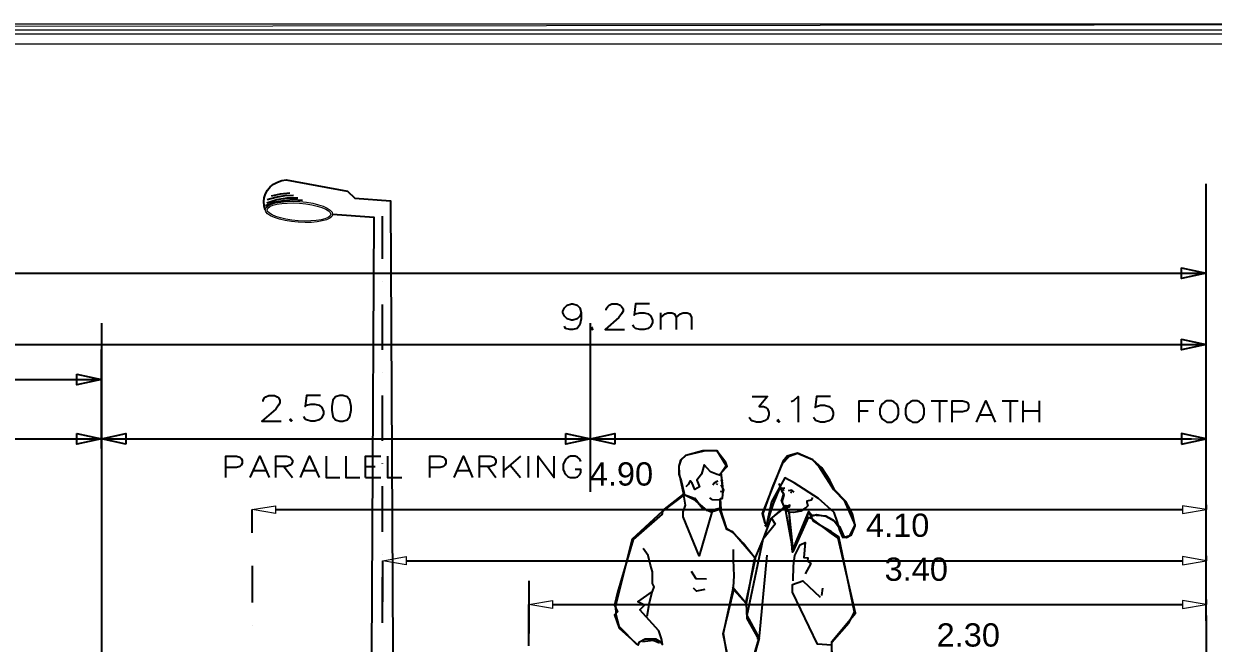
# Model space of a CAD drawing. Header units: inches. Extents: x 11 to 850, y 10 to 598.
# Drawn here: x 481.8 to 684, y 492.6 to 597.9 of the extents above; entities that cross this region are included whole.
import ezdxf

# ---------------------------------------------------------------- set-up
doc = ezdxf.new("R2010")
doc.units = ezdxf.units.IN
doc.header["$MEASUREMENT"] = 0
doc.layers.add('PDF_Geometry', color=7, linetype='Continuous')
doc.layers.add('PDF_Text', color=7, linetype='Continuous')
doc.styles.add('PDF Arial', font='arial.ttf')

msp = doc.modelspace()

# ---------------------------------------------------------------- linework, layer by layer
at = {"layer": 'PDF_Geometry', "lineweight": 0}
for points in [[(849.77, 597.95), (12.36, 596.91), (11.32, 597.95), (849.77, 597.95)], [(848.73, 596.91), (849.77, 597.95), (12.36, 596.91), (848.73, 596.91)], [(743.17, 150.35), (743.17, 596.19), (13.86, 596.19), (13.86, 12.88)], [(14.51, 304.11), (742.33, 304.11), (742.33, 594.5), (14.51, 594.5), (14.51, 304.11)], [(678.59, 528.23), (678.59, 527.32), (682.75, 527.32), (678.59, 528.23)], [(678.59, 527.32), (682.75, 527.32), (678.59, 526.41), (678.59, 527.32)], [(524.59, 515.94), (524.59, 514.64), (520.62, 515.29), (524.59, 515.94)], [(678.72, 515.94), (678.72, 514.64), (682.75, 515.29), (678.72, 515.94)], [(546.76, 507.29), (546.76, 505.92), (542.8, 506.57), (546.76, 507.29)], [(678.72, 507.29), (678.72, 505.92), (682.75, 506.57), (678.72, 507.29)], [(571.67, 499.81), (571.67, 498.44), (567.64, 499.16), (571.67, 499.81)], [(678.72, 499.81), (678.72, 498.44), (682.75, 499.16), (678.72, 499.81)]]:
    msp.add_lwpolyline(points, dxfattribs=at)
at = {"layer": 'PDF_Geometry', "color": 6, "lineweight": 25}
for points in [[(522.83, 566.34), (522.63, 566.99), (522.57, 567.7), (522.63, 568.36), (522.9, 569.01), (523.22, 569.66), (523.68, 570.18), (524.26, 570.63), (524.91, 571.02), (525.63, 571.28), (526.41, 571.41)], [(526.41, 571.41), (536.81, 569.46), (538.05, 568.29), (544.1, 567.83), (544.68, 458.83)], [(523.09, 567.51), (524.78, 568.03), (526.54, 568.36), (528.36, 568.36)], [(523.16, 568.03), (524.65, 568.42), (526.15, 568.75), (527.64, 568.81)], [(523.87, 568.68), (525.43, 569.01), (526.99, 569.2)], [(522.9, 567.05), (524.39, 567.57), (525.95, 567.9), (527.51, 568.03), (529.14, 567.96)], [(540.78, 458.83), (541.37, 564.97), (534.28, 565.49)]]:
    msp.add_lwpolyline(points, dxfattribs=at)
at = {"layer": 'PDF_Geometry', "lineweight": 25}
for points in [[(682.75, 529.4), (682.75, 570.7)], [(544.1, 567.83), (544.1, 567.83)], [(541.37, 564.97), (541.37, 564.97)], [(542.73, 565.23), (542.73, 557.95)], [(678.59, 556.45), (682.75, 555.54), (678.59, 554.63), (678.59, 556.45)], [(74.6, 555.54), (682.75, 555.54)], [(542.73, 554.05), (542.73, 554.05)], [(542.73, 550.21), (542.73, 542.47)], [(576.55, 548.78), (576.29, 548.19), (575.83, 547.74), (575.12, 547.54), (574.86, 547.54), (574.14, 547.74), (573.69, 548.19), (573.43, 548.78), (573.43, 549.04), (573.69, 549.62), (574.14, 550.08), (574.86, 550.28), (575.12, 550.28), (575.83, 550.08), (576.29, 549.62), (576.55, 548.78), (576.55, 547.74), (576.29, 546.7), (575.83, 546.11), (575.12, 545.92), (574.6, 545.92), (573.88, 546.11), (573.69, 546.5)], [(580.78, 549.23), (580.78, 549.43), (581.04, 549.82), (581.3, 550.08), (581.75, 550.28), (582.66, 550.28), (583.18, 550.08), (583.38, 549.82), (583.64, 549.43), (583.64, 549.04), (583.38, 548.58), (582.92, 548), (580.58, 545.92), (583.9, 545.92)], [(588.13, 550.28), (585.78, 550.28), (585.52, 548.39), (585.78, 548.58), (586.5, 548.78), (587.22, 548.78), (587.93, 548.58), (588.39, 548.19), (588.65, 547.54), (588.65, 547.15), (588.39, 546.5), (587.93, 546.11), (587.22, 545.92), (586.5, 545.92), (585.78, 546.11), (585.52, 546.31), (585.33, 546.7)], [(590.08, 545.92), (590.08, 548.78)], [(590.08, 548), (590.79, 548.58), (591.25, 548.78), (591.96, 548.78), (592.42, 548.58), (592.68, 548), (592.68, 545.92)], [(592.68, 548), (593.39, 548.58), (593.85, 548.78), (594.56, 548.78), (595.02, 548.58), (595.28, 548), (595.28, 545.92)], [(494.99, 547.02), (494.99, 484.2)], [(578.05, 547.02), (578.05, 518.34)], [(578.44, 546.31), (578.18, 546.11), (578.44, 545.92), (578.63, 546.11)], [(678.59, 544.29), (682.75, 543.38), (678.59, 542.47), (678.59, 544.29)], [(378.65, 543.38), (682.75, 543.38)], [(494.99, 529.14), (494.99, 542.54)], [(682.75, 496.36), (682.75, 543.77)], [(490.83, 538.31), (494.99, 537.4), (490.83, 536.49), (490.83, 538.31)], [(542.73, 538.57), (542.73, 538.57)], [(262.36, 537.4), (494.99, 537.4)], [(578.05, 536.94), (578.05, 520.62)], [(522.5, 533.69), (522.5, 533.89), (522.7, 534.28), (522.96, 534.47), (523.42, 534.73), (524.39, 534.73), (524.85, 534.47), (525.11, 534.28), (525.3, 533.89), (525.3, 533.43), (525.11, 533.04), (524.65, 532.39), (522.24, 530.31), (525.56, 530.31)], [(532.2, 534.73), (529.85, 534.73), (529.59, 532.85), (529.85, 533.04), (530.57, 533.24), (531.28, 533.24), (532, 533.04), (532.46, 532.65), (532.72, 532), (532.72, 531.61), (532.46, 530.96), (532, 530.57), (531.28, 530.31), (530.57, 530.31), (529.85, 530.57), (529.59, 530.76), (529.4, 531.15)], [(535.51, 534.73), (534.8, 534.47), (534.34, 533.89), (534.15, 532.85), (534.15, 532.2), (534.34, 531.15), (534.8, 530.57), (535.51, 530.31), (536.03, 530.31), (536.75, 530.57), (537.2, 531.15), (537.46, 532.2), (537.46, 532.85), (537.2, 533.89), (536.75, 534.47), (536.03, 534.73), (535.51, 534.73)], [(542.73, 534.73), (542.73, 526.99)], [(605.62, 534.54), (608.22, 534.54), (606.79, 532.85), (607.51, 532.85), (607.96, 532.65), (608.22, 532.46), (608.42, 531.81), (608.42, 531.41), (608.22, 530.76), (607.7, 530.37), (607.05, 530.18), (606.34, 530.18), (605.62, 530.37), (605.36, 530.57), (605.1, 530.96)], [(612.25, 533.69), (612.71, 533.89), (613.42, 534.54), (613.42, 530.18)], [(618.89, 534.54), (616.55, 534.54), (616.29, 532.65), (616.55, 532.85), (617.2, 533.04), (617.91, 533.04), (618.63, 532.85), (619.15, 532.46), (619.34, 531.81), (619.34, 531.41), (619.15, 530.76), (618.63, 530.37), (617.91, 530.18), (617.2, 530.18), (616.55, 530.37), (616.29, 530.57), (616.03, 530.96)], [(623.77, 530.18), (623.77, 533.82), (626.3, 533.82)], [(628.51, 533.82), (628.12, 533.63), (627.73, 533.3), (627.54, 532.98), (627.28, 532.46), (627.28, 531.54), (627.54, 531.02), (627.73, 530.7), (628.12, 530.37), (628.51, 530.18), (629.29, 530.18), (629.68, 530.37), (630.07, 530.7), (630.27, 531.02), (630.46, 531.54), (630.46, 532.46), (630.27, 532.98), (630.07, 533.3), (629.68, 533.63), (629.29, 533.82), (628.51, 533.82)], [(632.87, 533.82), (632.48, 533.63), (632.03, 533.3), (631.83, 532.98), (631.63, 532.46), (631.63, 531.54), (631.83, 531.02), (632.03, 530.7), (632.48, 530.37), (632.87, 530.18), (633.65, 530.18), (634.04, 530.37), (634.43, 530.7), (634.63, 531.02), (634.82, 531.54), (634.82, 532.46), (634.63, 532.98), (634.43, 533.3), (634.04, 533.63), (633.65, 533.82), (632.87, 533.82)], [(635.99, 533.82), (638.79, 533.82)], [(637.42, 533.82), (637.42, 530.18)], [(639.57, 530.18), (639.57, 533.82), (641.33, 533.82), (641.98, 533.63), (642.17, 533.5), (642.37, 533.11), (642.37, 532.59), (642.17, 532.26), (641.98, 532.07), (641.33, 531.94), (639.57, 531.94)], [(643.73, 530.18), (645.29, 533.82), (646.92, 530.18)], [(648.09, 533.82), (650.82, 533.82)], [(649.45, 533.82), (649.45, 530.18)], [(651.67, 530.18), (651.67, 533.82)], [(654.4, 533.82), (654.4, 530.18)], [(623.77, 532.07), (625.33, 532.07)], [(651.67, 532.07), (654.4, 532.07)], [(527.25, 530.76), (526.99, 530.57), (527.25, 530.31), (527.45, 530.57)], [(610.11, 530.57), (609.85, 530.37), (610.11, 530.18), (610.37, 530.37)], [(644.32, 531.41), (646.27, 531.41)], [(490.83, 528.23), (494.99, 527.32), (490.83, 526.41), (490.83, 528.23)], [(494.99, 525.69), (494.99, 529.14)], [(499.16, 526.41), (494.99, 527.32), (499.16, 528.23), (499.16, 526.41)], [(573.95, 528.23), (578.11, 527.32), (573.95, 526.41), (573.95, 528.23)], [(578.11, 525.69), (578.11, 529.14)], [(578.11, 529.14), (578.11, 529.14)], [(582.27, 526.41), (578.11, 527.32), (582.27, 528.23), (582.27, 526.41)], [(678.59, 526.41), (682.75, 527.32), (678.59, 528.23), (678.59, 526.41)], [(378.65, 527.32), (499.94, 527.32)], [(499.94, 527.32), (583.05, 527.32)], [(583.05, 527.32), (680.28, 527.32)], [(516.13, 520.75), (516.13, 524.39), (517.95, 524.39), (518.54, 524.2), (518.73, 524), (518.93, 523.68), (518.93, 523.16), (518.73, 522.83), (518.54, 522.63), (517.95, 522.44), (516.13, 522.44)], [(520.29, 520.75), (521.92, 524.39), (523.48, 520.75)], [(524.65, 520.75), (524.65, 524.39), (526.47, 524.39), (527.06, 524.2), (527.25, 524), (527.45, 523.68), (527.45, 523.35), (527.25, 522.96), (527.06, 522.83), (526.47, 522.63), (524.65, 522.63)], [(528.81, 520.75), (530.37, 524.39), (532, 520.75)], [(533.17, 524.39), (533.17, 520.75), (535.51, 520.75)], [(536.55, 524.39), (536.55, 520.75), (538.89, 520.75)], [(539.87, 520.75), (539.87, 524.39), (542.47, 524.39)], [(543.64, 524.39), (543.64, 520.75), (546.05, 520.75)], [(550.8, 520.75), (550.8, 524.39), (552.55, 524.39), (553.14, 524.2), (553.33, 524), (553.53, 523.68), (553.53, 523.16), (553.33, 522.83), (553.14, 522.63), (552.55, 522.44), (550.8, 522.44)], [(554.96, 520.75), (556.52, 524.39), (558.08, 520.75)], [(559.25, 520.75), (559.25, 524.39), (561.07, 524.39), (561.66, 524.2), (561.85, 524), (562.05, 523.68), (562.05, 523.35), (561.85, 522.96), (561.66, 522.83), (561.07, 522.63), (559.25, 522.63)], [(563.41, 520.75), (563.41, 524.39)], [(566.21, 524.39), (563.41, 521.92)], [(567.57, 520.75), (567.57, 524.39)], [(569.2, 520.75), (569.2, 524.39), (571.93, 520.75), (571.93, 524.39)], [(576.48, 523.48), (576.29, 523.87), (575.9, 524.2), (575.51, 524.39), (574.73, 524.39), (574.34, 524.2), (573.95, 523.87), (573.69, 523.48), (573.49, 522.96), (573.49, 522.11), (573.69, 521.59), (573.95, 521.27), (574.34, 520.88), (574.73, 520.75), (575.51, 520.75), (575.9, 520.88), (576.29, 521.27), (576.48, 521.59), (576.48, 522.11), (575.51, 522.11)], [(520.88, 521.92), (522.9, 521.92)], [(526.02, 522.63), (527.45, 520.75)], [(529.4, 521.92), (531.41, 521.92)], [(539.87, 522.63), (541.5, 522.63)], [(542.73, 523.16), (542.73, 523.09)], [(555.54, 521.92), (557.49, 521.92)], [(560.68, 522.63), (562.05, 520.75)], [(564.45, 522.83), (566.21, 520.75)], [(539.87, 520.75), (542.47, 520.75)], [(542.73, 519.25), (542.73, 511.51)], [(682.75, 516.13), (682.75, 515.29)], [(520.62, 511.32), (520.62, 515.29)], [(524.59, 515.29), (678.72, 515.29)], [(682.75, 506.44), (682.75, 510.34)], [(542.73, 507.68), (542.73, 507.68)], [(520.62, 505.73), (520.62, 499.48)], [(542.8, 499.61), (542.8, 506.57)], [(546.76, 506.57), (678.72, 506.57)], [(682.75, 507.42), (682.75, 506.57)], [(682.75, 502.41), (682.75, 506.31)], [(542.73, 503.77), (542.73, 496.04)], [(682.75, 496.43), (682.75, 500.26)], [(682.75, 500), (682.75, 499.16)], [(567.64, 492.13), (567.64, 499.16)], [(571.67, 499.16), (678.72, 499.16)], [(520.62, 495.58), (520.62, 495.58)], [(682.75, 497.27), (682.75, 335.79)], [(682.75, 497.27), (682.75, 487.91)]]:
    msp.add_lwpolyline(points, dxfattribs=at)
at = {"layer": 'PDF_Geometry', "color": 3, "lineweight": 0}
for points in [[(678.59, 556.45), (678.59, 555.54), (682.75, 555.54), (678.59, 556.45)], [(678.59, 555.54), (682.75, 555.54), (678.59, 554.63), (678.59, 555.54)], [(678.59, 544.29), (678.59, 543.38), (682.75, 543.38), (678.59, 544.29)], [(678.59, 543.38), (682.75, 543.38), (678.59, 542.47), (678.59, 543.38)], [(490.83, 538.31), (490.83, 537.4), (494.99, 537.4), (490.83, 538.31)], [(490.83, 537.4), (494.99, 537.4), (490.83, 536.49), (490.83, 537.4)], [(490.83, 528.23), (490.83, 527.32), (494.99, 527.32), (490.83, 528.23)], [(499.16, 528.23), (494.99, 527.32), (499.16, 527.32), (499.16, 528.23)], [(573.95, 527.32), (578.11, 527.32), (573.95, 528.23), (573.95, 527.32)], [(578.11, 527.32), (573.95, 528.23), (578.11, 527.32)], [(582.27, 528.23), (578.11, 527.32), (582.27, 527.32), (582.27, 528.23)], [(490.83, 527.32), (494.99, 527.32), (490.83, 526.41), (490.83, 527.32)], [(494.99, 527.32), (499.16, 527.32), (499.16, 526.41), (494.99, 527.32)], [(573.95, 526.41), (573.95, 526.41), (573.95, 527.32), (573.95, 526.41)], [(573.95, 526.41), (573.95, 527.32), (578.11, 527.32), (573.95, 526.41)], [(578.11, 527.32), (582.27, 527.32), (582.27, 526.41), (578.11, 527.32)]]:
    msp.add_lwpolyline(points, dxfattribs=at)
at = {"layer": 'PDF_Geometry', "color": 30, "lineweight": 25}
for points in [[(606.01, 507.16), (604.06, 509.56), (602.43, 511.32), (601.26, 512.03), (600.29, 515.22), (600.16, 515.61), (600.16, 517.04), (600.55, 517.24), (600.68, 518.54), (600.55, 519.77), (600.35, 521.53), (601.33, 522.63), (601.13, 523.29), (599.57, 525.3), (597.23, 525.3), (594.3, 524.52), (593.46, 523.68), (593.13, 522.7), (593.13, 521.33), (593.52, 520.16), (594.04, 518.02), (590.34, 515.16), (590.27, 514.51), (585.39, 510.21), (582.73, 501.17), (582.21, 499.03), (582.73, 497.92), (582.21, 497.4), (582.99, 495.12), (586.24, 492.2), (586.44, 492.78), (587.41, 493.3), (588.58, 493.3), (589.17, 493.3), (590.01, 492.78), (590.34, 492.33), (590.21, 493.3), (589.75, 494.67), (586.5, 498.25), (587.28, 499.03), (586.17, 499.61), (588.65, 501.37), (588.91, 502.15), (588.65, 502.73), (588.65, 503.32), (588.65, 504.69), (588.32, 505.86), (587.93, 507.48), (587.09, 508.65)], [(600.35, 515.35), (600.22, 517.17), (600.55, 517.24), (600.68, 518.41), (600.35, 521.53), (601.2, 522.77), (599.64, 525.3), (597.36, 525.24), (594.24, 524.52), (593.39, 523.68), (593.13, 522.7), (593.2, 521.4), (593.91, 517.89), (595.61, 517.04), (597.88, 515.16), (600.35, 515.35)], [(620.9, 510.6), (621.62, 510.54), (622.46, 510.99), (623.12, 512.55), (622.66, 514.57), (621.49, 516.65), (619.6, 518.67), (618.82, 520.29), (617.46, 522.37), (615.9, 523.74), (613.29, 524.91), (611.54, 524.39), (610.82, 523.48), (607.31, 514.64), (607.77, 513.01)], [(612.51, 508.46), (615.25, 514.96), (615.7, 514.38), (618.11, 514.25), (619.34, 513.53), (620.45, 512.42), (621.23, 510.6), (622.2, 510.86), (623.12, 512.68), (621.36, 516.72), (619.47, 518.67), (617, 522.57), (615.83, 523.74), (613.29, 524.85), (611.86, 524.33), (610.69, 523.09), (609.13, 519.32), (607.38, 514.64), (607.77, 513.07), (608.03, 512.62), (609.2, 516.26), (610.37, 519.06), (610.95, 517.76), (610.63, 516.59), (611.08, 515.55), (611.8, 514.96), (612.51, 508.46)], [(600.68, 521.92), (600.03, 521.14), (599.64, 521.27), (598.53, 521.72), (598.01, 522.31), (597.43, 522.9), (597.23, 522.11), (596.97, 521.33), (596.19, 520.29), (596.65, 519.19), (595.87, 518.73), (595.41, 519.77), (595.08, 520.16), (594.69, 519.58), (594.3, 519.19)], [(599.77, 520.16), (599.57, 520.1), (599.12, 519.77), (598.92, 519.45)], [(599.64, 519.71), (599.51, 519.51)], [(600.22, 520.29), (600.42, 520.23), (600.61, 520.16)], [(600.35, 519.77), (600.55, 519.71)], [(621.03, 510.6), (620.51, 511.77), (620.12, 513.14), (619.54, 514.77), (616.87, 517.17), (612.71, 519.84), (611.15, 520.68), (608.87, 516.59), (608.16, 513.2), (607.96, 512.42), (607.77, 512.62)], [(615.83, 517.37), (615.64, 516.91), (614.86, 516.72), (614.86, 516.52), (615.05, 515.94), (614.66, 515.55), (613.88, 515.03), (612.64, 514.77), (611.86, 514.83), (611.28, 515.22), (610.76, 516.52), (610.56, 516.72), (610.95, 517.95), (610.76, 518.28), (610.17, 519.71)], [(603.21, 481.79), (600.68, 494.15), (602.5, 501.63), (604.52, 499.35), (606.14, 506.96), (602.24, 511.51), (601.26, 511.9), (600.09, 515.29), (598.6, 514.83), (597.17, 515.48), (595.74, 517.17), (594.04, 517.82), (590.27, 514.96), (585.2, 510.28), (582.34, 498.96), (582.4, 497.4), (582.92, 495.45), (585.98, 492.33)], [(598.73, 514.83), (596.58, 507.42), (593.85, 514.05), (593.85, 514.9), (594.24, 516.07), (593.98, 517.76)], [(600.29, 519.51), (600.61, 518.86), (600.74, 518.6), (600.68, 518.41), (600.16, 518.34)], [(611.15, 518.93), (610.5, 518.86), (610.3, 518.67)], [(611.02, 518.67), (610.69, 518.54)], [(612.71, 518.28), (612.32, 518.6), (611.73, 518.47)], [(612.12, 518.34), (612.32, 518.21)], [(599.96, 515.48), (598.4, 515.09), (597.23, 515.35), (595.87, 517.24)], [(600.09, 516.91), (598.86, 516.98), (598.4, 517.3)], [(614.79, 472.43), (623.38, 478.28), (624.16, 479.32), (623.44, 479.97), (619.15, 490.12), (619.15, 492.85), (623.18, 497.66), (620.19, 510.41), (619.08, 511.25), (615.77, 513.73), (615.12, 513.92), (612.58, 508.2), (611.21, 515.68), (608.74, 513.79), (607.38, 510.21), (604.71, 497.27), (606.79, 493.43), (602.82, 479.39), (601.85, 477.24), (605.56, 473.66), (613.23, 472.82), (612.84, 477.3), (614.79, 472.43)], [(619.21, 489.86), (619.15, 492.72), (622.01, 496.04), (622.99, 497.86), (620.32, 510.67), (619.08, 511.51), (617.59, 512.36), (616.03, 513.33), (615.25, 514.96), (612.45, 508.07), (611.86, 514.83), (611.34, 516), (608.87, 513.86), (609.52, 512.81), (607.38, 510.21), (605.95, 506.77), (604.58, 499.29), (604.71, 496.75), (606.66, 493.24), (602.63, 479.58)], [(611.21, 515.68), (611.6, 515.68), (611.93, 515.74), (611.99, 516.07), (611.67, 515.87), (611.41, 515.87), (611.15, 515.94)], [(620.58, 511.9), (619.54, 513.33), (618.11, 514.12), (616.55, 514.38), (615.64, 514.12)], [(612.58, 503.19), (612.64, 505.73), (612.84, 507.48), (613.75, 509.3), (614.6, 509.69), (614.4, 507.16), (615.05, 507.09), (614.99, 506.51), (615.57, 506.12), (614.6, 504.36)], [(602.5, 483.61), (600.74, 494.28), (602.43, 502.08), (602.56, 504.03), (602.43, 506.77), (602.43, 508.52)], [(606.47, 493.24), (606.86, 493.76), (608.16, 507.55)], [(597.82, 503.45), (596.06, 503.51), (595.28, 504.75)], [(597.56, 501.69), (596.13, 501.43), (595.61, 501.95)], [(604.58, 499.29), (602.24, 502.08)], [(619.08, 492.2), (616.68, 492.39), (612.45, 501.24), (612.45, 502.54), (614.21, 503.19), (617.13, 500.39)], [(617.52, 501.95), (617.39, 500.65)], [(588.52, 501.17), (588.06, 499.42), (587.67, 497.08)], [(589.82, 492.59), (588.78, 493.04), (586.96, 492.78)]]:
    msp.add_lwpolyline(points, dxfattribs=at)
at = {"layer": 'PDF_Geometry', "color": 202, "lineweight": 25, "true_color": 0x8a00b8}
msp.add_lwpolyline([(567.64, 503.19), (567.64, 494.21)], dxfattribs=at)
at = {"layer": 'PDF_Geometry', "color": 6, "lineweight": 20}
for centre, major_axis, ratio in [((528.56, 565.93), (5.73, -0.4), 0.308066), ((528.56, 565.92), (5.41, -0.39), 0.274569)]:
    msp.add_ellipse(centre, major_axis=major_axis, ratio=ratio, dxfattribs=at)

# ---------------------------------------------------------------- texts
at = {"layer": 'PDF_Text', "char_height": 3.9571, "attachment_point": 7, "style": 'PDF Arial'}
for s, insert in [('\\W1.001212;4.90', (577.99, 519.32)), ('\\W1.001212;4.10', (624.94, 510.6)), ('\\W1.001259;3.40', (628.1, 503.12)), ('\\W1.000887;2.30', (636.94, 491.93))]:
    msp.add_mtext(s, dxfattribs=dict(at, insert=insert))

doc.saveas('drawing.dxf')
